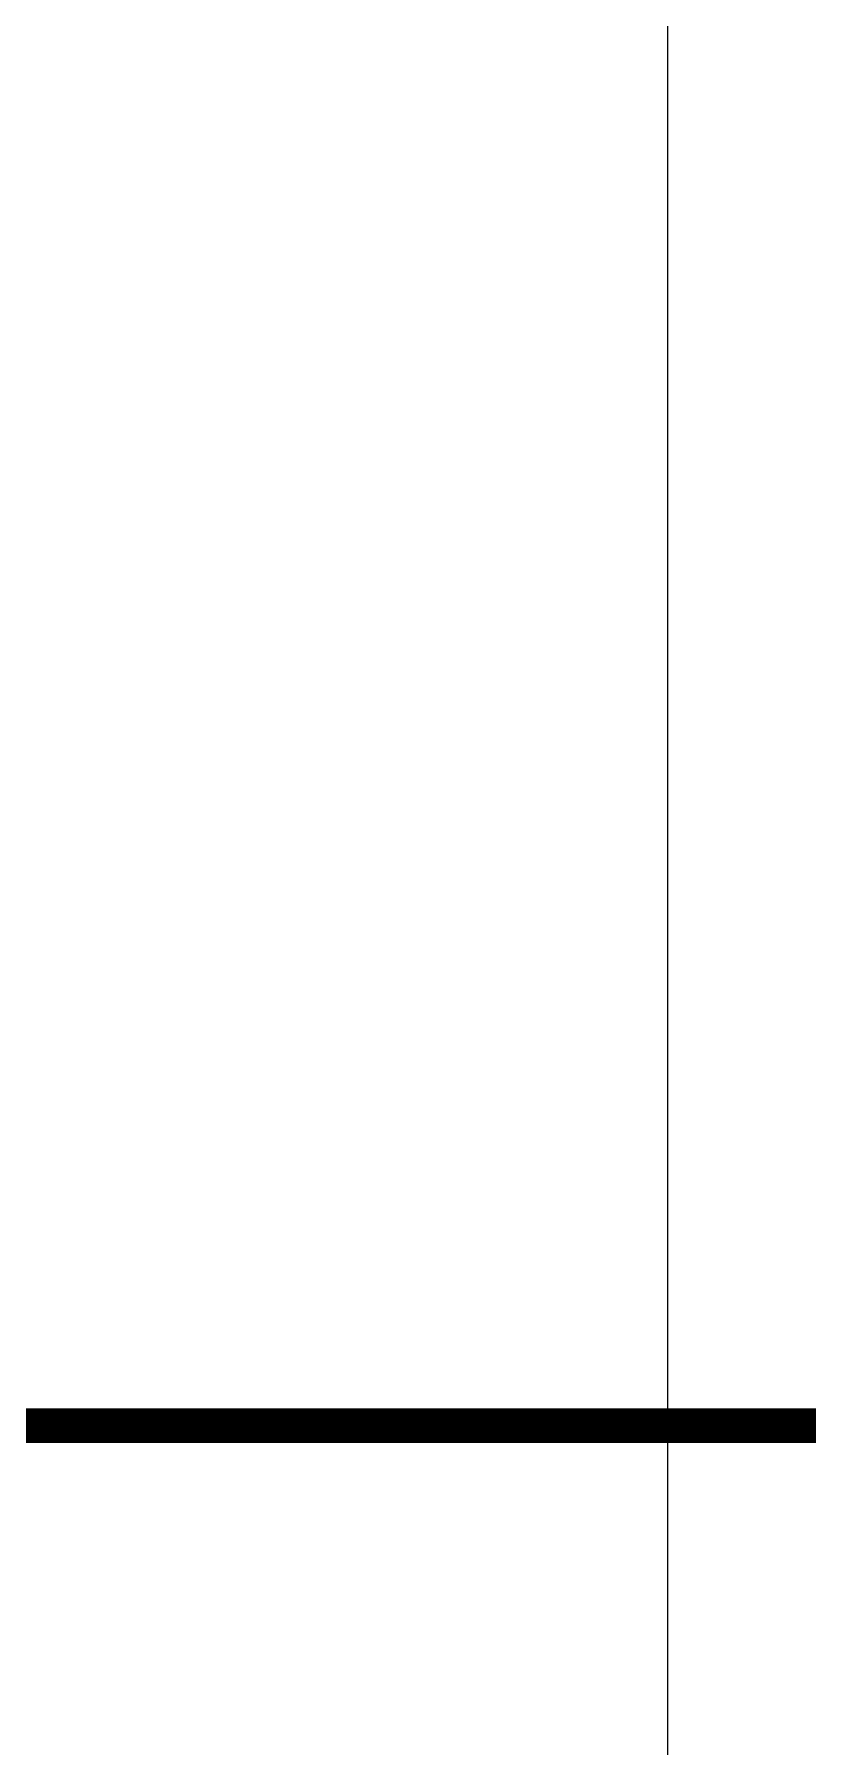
# Model space of a CAD drawing. Extents: x 0 to 130, y 0 to 90.
# Drawn here: x 39.12 to 44.69, y 57.57 to 69.9 of the extents above; entities that cross this region are included whole.
import ezdxf

# ---------------------------------------------------------------- set-up
doc = ezdxf.new("R2010")
doc.units = 0
doc.header["$MEASUREMENT"] = 0
doc.layers.add('TITLE', color=7, linetype='CONTINUOUS')

msp = doc.modelspace()

# ---------------------------------------------------------------- linework, layer by layer
at = {"layer": 'TITLE'}
msp.add_line((43.67851008944942, 89.87895019504157), (43.67851008944942, 14.87895019504157), dxfattribs=at)
at = {"layer": 'TITLE', "const_width": 0.25}
msp.add_lwpolyline([(0.25, 59.87895019504157), (122.9080004981786, 59.87895019504157)], dxfattribs=at)

doc.saveas('drawing.dxf')
